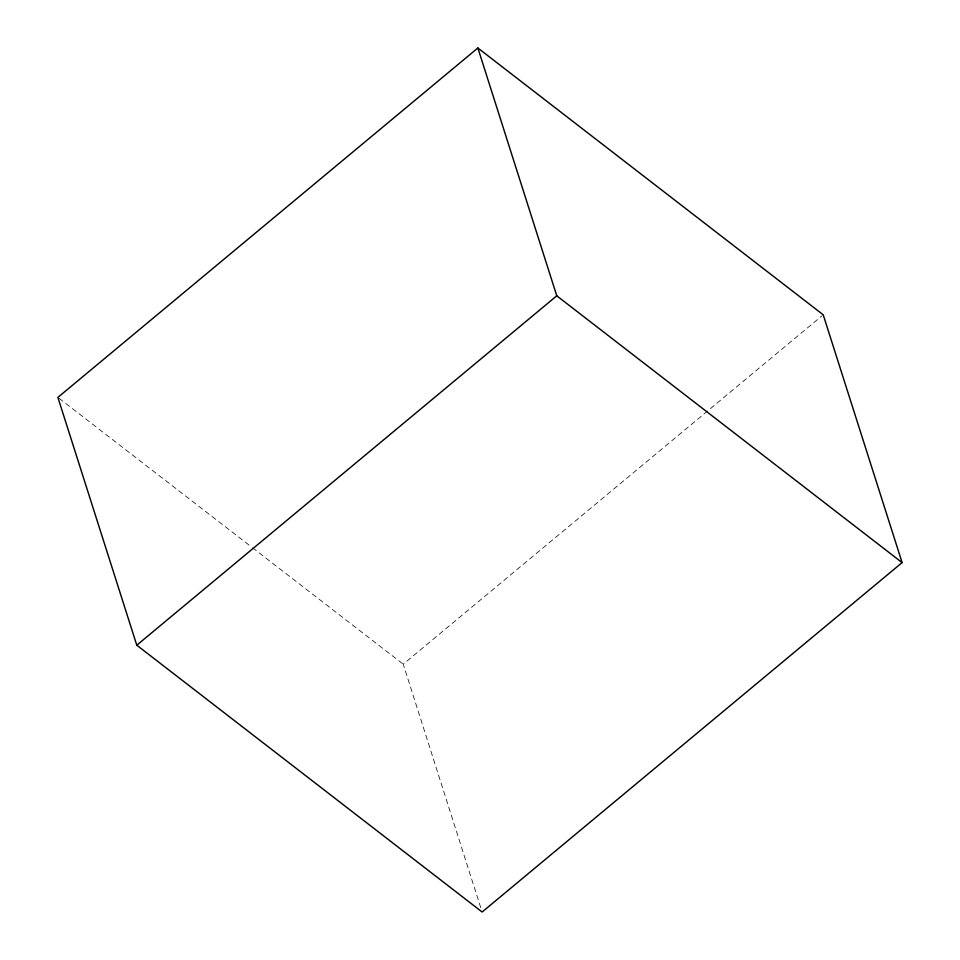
<?xml version="1.0" encoding="UTF-8"?>
<svg xmlns="http://www.w3.org/2000/svg" width="960" height="960" viewBox="0 0 960 960"><rect width="100%" height="100%" fill="white"/><g stroke="black" fill="none" stroke-linecap="round" stroke-linejoin="round"><path stroke-width="0.72" stroke-dasharray="4.8 3.6" d="M480.768 907.728L403.224 664.188L822.06 315.756M59.076 398.304L251.328 546.828M252.516 547.752L403.224 664.188"/><path stroke-width="1.44" d="M477.864 48L57.888 397.392L136.788 645.204L482.136 912L902.112 562.608L823.212 314.796L477.864 48L556.776 295.812L902.112 562.608M136.788 645.204L556.776 295.812"/></g></svg>
